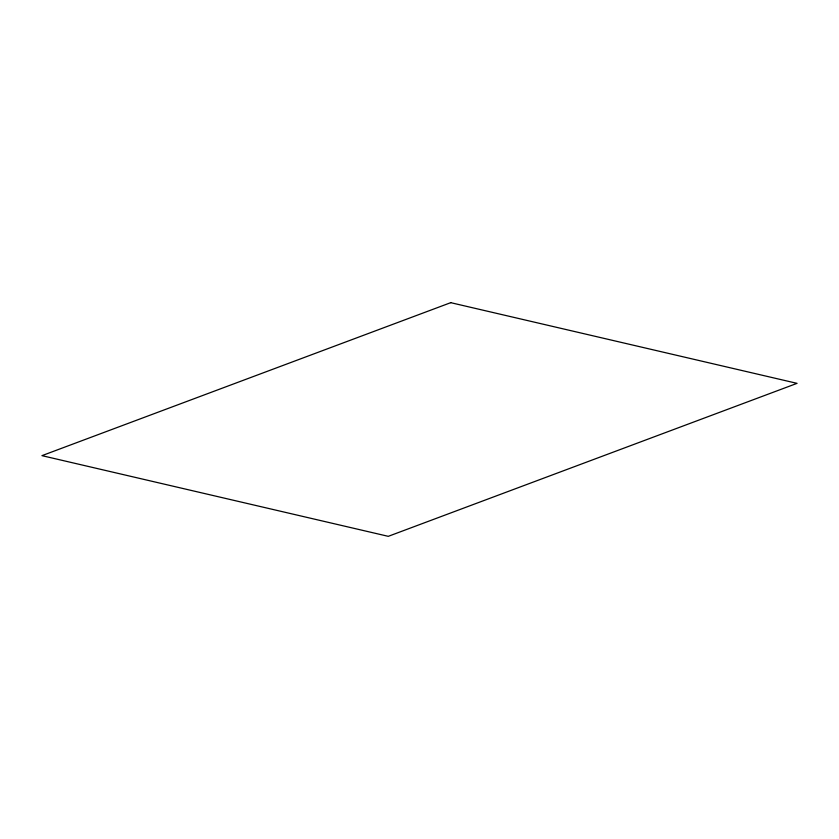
<?xml version="1.0" encoding="UTF-8"?>
<svg xmlns="http://www.w3.org/2000/svg" width="839" height="839" viewBox="0 0 839 839"><rect width="100%" height="100%" fill="white"/><g stroke="black" fill="none" stroke-linecap="round" stroke-linejoin="round"><path stroke-width="1.26" d="M450.732 302.669L41.95 455.65L388.268 536.331L797.05 383.35L450.732 302.669"/></g></svg>
